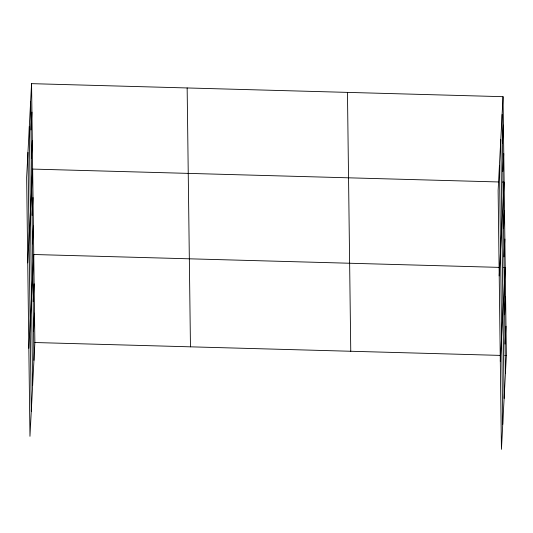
<?xml version="1.0" encoding="UTF-8"?>
<svg xmlns="http://www.w3.org/2000/svg" width="533" height="533" viewBox="0 0 533 533"><rect width="100%" height="100%" fill="white"/><g stroke="black" fill="none" stroke-linecap="round" stroke-linejoin="round"><path stroke-width="0.8" d="M31.567 83.654L26.65 177.436L29.961 436.314L34.878 342.526L31.567 83.654L503.039 96.686L506.35 355.564L501.433 449.346L498.122 190.474L503.039 96.686M30.994 129.959L31.927 112.13M31.36 158.434L32.293 140.605M27.743 262.869L32.66 169.081L498.368 181.953M32.087 215.385L33.019 197.556M32.453 243.861L33.386 226.032M28.835 348.296L33.752 254.507L499.461 267.386M33.193 301.678L34.125 283.849M33.566 331.02L34.498 313.191M502.472 142.991L503.405 125.162M502.832 171.466L503.765 153.637M499.214 275.901L504.131 182.113L502.486 182.066M503.565 228.417L504.498 210.588M503.925 256.899L504.858 239.07M500.307 361.327L505.224 267.546L503.578 267.499M504.664 314.71L505.597 296.881M505.037 344.051L505.977 326.223M34.878 342.526L500.587 355.404M504.704 355.518L506.35 355.564M502.106 114.515L505.417 373.393M500.793 139.579L504.105 398.457M499.441 165.403L502.746 424.281M347.456 92.382L350.761 351.26M187.15 87.952L190.461 346.83M30.628 101.483L33.939 360.361M29.315 126.548L32.626 385.426M27.963 152.371L31.274 411.249"/></g></svg>
